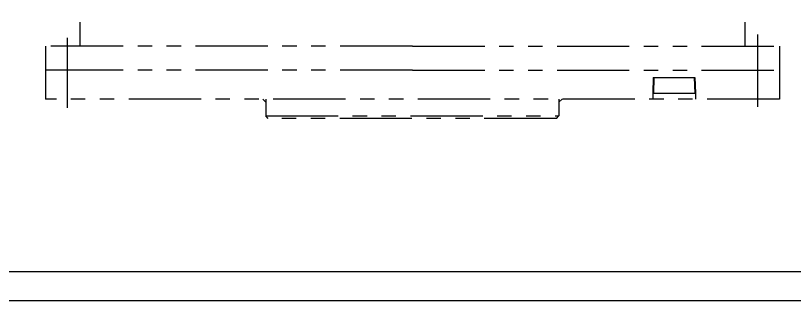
# Model space of a CAD drawing. Header units: millimetres. Extents: x -196 to 4844, y -195 to 3369.
# Drawn here: x 737 to 2353, y -195 to 397 of the extents above; entities that cross this region are included whole.
import ezdxf

# ---------------------------------------------------------------- set-up
doc = ezdxf.new("R2010")
doc.units = ezdxf.units.MM
doc.header["$LTSCALE"] = 120
doc.linetypes.add('K', pattern=[2.5, 1.25, -0.25, 0.25, -0.25, 0.25, -0.25])
for name, color, linetype in [('01', 7, 'Continuous'), ('02', 1, 'Continuous'), ('07', 6, 'K')]:
    doc.layers.add(name, color=color, linetype=linetype)

# ---------------------------------------------------------------- blocks, each defined once
blk = doc.blocks.new('*U117')
at = {"layer": '01'}
blk.add_lwpolyline([(25, 5), (415, 5)], dxfattribs=at)
at = {"layer": '02'}
blk.add_lwpolyline([(0, 0), (420, 0)], dxfattribs=at)

msp = doc.modelspace()

# ---------------------------------------------------------------- linework, layer by layer
at = {"layer": '07', "color": 6, "linetype": 'K'}
for p, q in [((870.4647, 683.2393), (870.4647, 333.2393)), ((870.4647, 683.2393), (870.4647, 333.2393)), ((2250.4647, 683.2393), (2250.4647, 333.2393)), ((2250.4647, 683.2393), (2250.4647, 333.2393)), ((2276.7447, 357.3043), (2276.7447, 196.7545)), ((844.1847, 350.572), (844.1847, 204.7579)), ((1560.4647, 333.2393), (799.1147, 333.2393)), ((799.1147, 333.2393), (799.1147, 283.2393)), ((799.1147, 333.2393), (799.1147, 223.2393)), ((1560.4647, 333.2393), (2321.8147, 333.2393)), ((2321.8147, 333.2393), (2321.8147, 223.2393)), ((1560.4647, 283.2393), (799.1147, 283.2393)), ((881.0897, 283.2393), (800.4647, 283.2393)), ((1560.4647, 283.2393), (2321.8147, 283.2393)), ((2060.046, 268.2393), (2059.0147, 235.2393)), ((2060.046, 268.2393), (2146.4835, 268.2393)), ((2061.4441, 268.1956), (2060.4142, 235.2393)), ((2145.0853, 268.1956), (2146.1152, 235.2393)), ((2146.4835, 268.2393), (2147.5147, 235.2393)), ((2059.0147, 235.2393), (2147.5147, 235.2393)), ((2059.0147, 235.2393), (2059.0147, 223.2393)), ((2147.5147, 235.2393), (2147.5147, 223.2393)), ((2321.8147, 223.2393), (799.1147, 223.2393)), ((1249.9647, 223.2393), (1255.9647, 217.2393)), ((1255.9647, 217.2393), (1256.3647, 217.2393)), ((1256.3647, 223.2393), (1256.3647, 188.2393)), ((1256.3647, 223.2393), (1256.3647, 188.2393)), ((1864.5647, 223.2393), (1864.5647, 188.2393)), ((1864.5647, 217.2393), (1864.9647, 217.2393)), ((1870.9647, 223.2393), (1864.9647, 217.2393)), ((1256.3647, 188.2393), (1864.5647, 188.2393)), ((1261.3647, 183.2393), (1256.3647, 188.2393)), ((1261.3647, 183.2393), (1256.3647, 188.2393)), ((1859.5647, 183.2393), (1261.3647, 183.2393)), ((1859.5647, 183.2393), (1261.3647, 183.2393)), ((1859.5647, 183.2393), (1864.5647, 188.2393))]:
    msp.add_line(p, q, dxfattribs=at)

# ---------------------------------------------------------------- block references
at = {"layer": '01', "xscale": 12, "yscale": 12, "zscale": 12}
msp.add_blockref('*U117', (-196.0944, -194.8303), dxfattribs=at)

doc.saveas('drawing.dxf')
